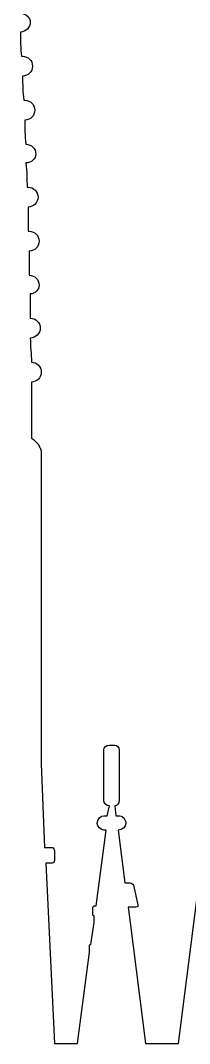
# Model space of a CAD drawing. Extents: x -1462 to 1445, y -1837 to 1335.
# Drawn here: x -1221.7 to -1212.2, y 1138.8 to 1196.2 of the extents above; entities that cross this region are included whole.
import ezdxf

# ---------------------------------------------------------------- set-up
doc = ezdxf.new("R2010")
doc.units = 0
doc.layers.add('Calque_1', color=7, linetype='CONTINUOUS')

msp = doc.modelspace()

# ---------------------------------------------------------------- linework, layer by layer
at = {"layer": 'Calque_1', "color": 1}
for p, q in [((-1221.652679, 1194.165545), (-1221.59064, 1194.165545)), ((-1221.529276, 1191.696056), (-1221.467236, 1191.696056)), ((-1221.343833, 1186.819108), (-1221.281845, 1186.819108)), ((-1221.281845, 1185.707801), (-1221.281845, 1184.349656)), ((-1221.281845, 1184.349656), (-1221.220429, 1184.349656)), ((-1221.220429, 1183.238312), (-1221.220429, 1181.880167)), ((-1221.158442, 1180.830852), (-1221.158442, 1179.472707)), ((-1221.097026, 1175.891911), (-1221.097026, 1172.743366)), ((-1220.541372, 1171.878866), (-1220.541372, 1154.469701)), ((-1217.022787, 1152.432493), (-1217.022787, 1155.272208)), ((-1216.713941, 1155.519015), (-1216.405094, 1155.519015)), ((-1216.158287, 1155.272208), (-1216.158287, 1152.432493)), ((-1220.541372, 1154.469701), (-1220.355981, 1149.777598)), ((-1216.837344, 1151.567993), (-1216.713941, 1152.123662)), ((-1216.405094, 1152.123662), (-1216.34373, 1151.567993)), ((-1217.022787, 1151.567993), (-1216.837344, 1151.567993)), ((-1216.34373, 1151.567993), (-1216.219703, 1151.567993)), ((-1217.454362, 1146.505633), (-1216.898708, 1150.765486)), ((-1216.898708, 1150.765486), (-1217.022787, 1150.765486)), ((-1216.219703, 1150.765486), (-1215.849441, 1147.802383)), ((-1220.355981, 1149.777598), (-1219.923731, 1149.777598)), ((-1219.800328, 1149.592784), (-1219.800328, 1149.037114)), ((-1219.923731, 1148.913695), (-1220.294565, 1148.913695)), ((-1220.294565, 1148.913695), (-1219.800328, 1138.78897)), ((-1212.82447, 1138.78897), (-1211.528343, 1148.913695)), ((-1215.849441, 1147.802383), (-1215.540646, 1147.802383)), ((-1215.355827, 1147.678964), (-1215.10902, 1146.567626)), ((-1217.639753, 1146.011957), (-1217.639753, 1146.444207)), ((-1217.577765, 1146.505633), (-1217.454362, 1146.505633)), ((-1217.577765, 1145.579707), (-1217.577765, 1145.949964)), ((-1215.232423, 1146.444207), (-1215.664673, 1146.444207)), ((-1215.664673, 1146.444207), (-1215.540646, 1145.579707)), ((-1217.763208, 1144.34498), (-1217.577765, 1145.579707)), ((-1215.540646, 1145.579707), (-1214.676822, 1138.78897)), ((-1217.825196, 1143.974754), (-1217.825196, 1144.282956)), ((-1218.504253, 1138.78897), (-1217.825196, 1143.91273)), ((-1217.825196, 1143.91273), (-1217.825196, 1143.974754)), ((-1219.800328, 1138.78897), (-1218.504253, 1138.78897)), ((-1214.676822, 1138.78897), (-1212.82447, 1138.78897))]:
    msp.add_line(p, q, dxfattribs=at)
for points in [[(-1221.714043, 1196.573005), (-1221.405405, 1196.573005), (-1221.158442, 1196.326296), (-1221.158442, 1196.079359)], [(-1221.158442, 1196.079359), (-1221.158442, 1195.77069), (-1221.405405, 1195.52369), (-1221.714043, 1195.52369)], [(-1221.714043, 1195.52369), (-1221.714043, 1195.029796), (-1221.714563, 1194.597701), (-1221.652679, 1194.165545)], [(-1221.59064, 1194.165545), (-1221.282001, 1194.165545), (-1221.034986, 1193.918551), (-1221.034986, 1193.609876)], [(-1221.034986, 1193.609876), (-1221.034986, 1193.301201), (-1221.282001, 1193.054207), (-1221.59064, 1193.054207)], [(-1221.59064, 1193.054207), (-1221.59064, 1192.622081), (-1221.591159, 1192.128213), (-1221.529276, 1191.696056)], [(-1221.467236, 1191.696056), (-1221.158598, 1191.696056), (-1220.911635, 1191.449062), (-1220.911635, 1191.140387)], [(-1220.911635, 1191.140387), (-1220.911635, 1190.831712), (-1221.158598, 1190.584749), (-1221.467236, 1190.584749)], [(-1221.467236, 1190.584749), (-1221.467236, 1190.152593), (-1221.466717, 1189.720467), (-1221.405249, 1189.226573)], [(-1221.405249, 1189.226573), (-1221.09661, 1189.226573), (-1220.850219, 1188.97961), (-1220.850219, 1188.670935)], [(-1220.850219, 1188.670935), (-1220.850219, 1188.423967), (-1221.09661, 1188.17729), (-1221.405249, 1188.17729)], [(-1221.405249, 1188.17729), (-1221.343833, 1187.68339), (-1221.343833, 1187.251264), (-1221.343833, 1186.819108)], [(-1221.281845, 1186.819108), (-1220.973155, 1186.819108), (-1220.726192, 1186.572145), (-1220.726192, 1186.26347)], [(-1220.726192, 1186.26347), (-1220.726192, 1185.954795), (-1220.973155, 1185.707801), (-1221.281845, 1185.707801)], [(-1221.220429, 1184.349656), (-1220.911791, 1184.349656), (-1220.664776, 1184.102656), (-1220.664776, 1183.793986)], [(-1220.664776, 1183.793986), (-1220.664776, 1183.485311), (-1220.911791, 1183.238312), (-1221.220429, 1183.238312)], [(-1221.220429, 1181.880167), (-1220.911791, 1181.880167), (-1220.664776, 1181.633173), (-1220.664776, 1181.324498)], [(-1220.664776, 1181.324498), (-1220.664776, 1181.077566), (-1220.911479, 1180.830852), (-1221.158442, 1180.830852)], [(-1221.158442, 1179.472707), (-1220.849751, 1179.472707), (-1220.602788, 1179.225708), (-1220.602788, 1178.917033)], [(-1220.602788, 1178.917033), (-1220.602788, 1178.608363), (-1220.849751, 1178.361364), (-1221.158442, 1178.361364)], [(-1221.158442, 1178.361364), (-1221.158442, 1177.929238), (-1221.097026, 1177.435375), (-1221.097026, 1177.003218)], [(-1221.097026, 1177.003218), (-1220.788387, 1177.003218), (-1220.541372, 1176.756256), (-1220.541372, 1176.44758)], [(-1220.541372, 1176.44758), (-1220.541372, 1176.138874), (-1220.788387, 1175.891911), (-1221.097026, 1175.891911)], [(-1221.097026, 1172.743366), (-1220.788387, 1172.558141), (-1220.541372, 1172.249248), (-1220.541372, 1171.878866)], [(-1217.022787, 1155.272208), (-1217.022787, 1155.395658), (-1216.899124, 1155.519015), (-1216.713941, 1155.519015)], [(-1216.405094, 1155.519015), (-1216.281639, 1155.519015), (-1216.158287, 1155.395658), (-1216.158287, 1155.272208)], [(-1216.713941, 1152.123662), (-1216.899124, 1152.123662), (-1217.022787, 1152.247274), (-1217.022787, 1152.432493)], [(-1216.158287, 1152.432493), (-1216.158287, 1152.247274), (-1216.281639, 1152.123662), (-1216.405094, 1152.123662)], [(-1217.392998, 1151.135743), (-1217.392998, 1151.382675), (-1217.207971, 1151.567993), (-1217.022787, 1151.567993)], [(-1217.022787, 1150.765486), (-1217.207971, 1150.765486), (-1217.392998, 1150.950518), (-1217.392998, 1151.135743)], [(-1216.219703, 1151.567993), (-1215.97274, 1151.567993), (-1215.788077, 1151.382675), (-1215.788077, 1151.135743)], [(-1215.788077, 1151.135743), (-1215.788077, 1150.950518), (-1215.97274, 1150.765486), (-1216.219703, 1150.765486)], [(-1219.923731, 1149.777598), (-1219.862003, 1149.777598), (-1219.800328, 1149.654522), (-1219.800328, 1149.592784)], [(-1219.800328, 1149.037114), (-1219.800328, 1148.975371), (-1219.862003, 1148.913695), (-1219.923731, 1148.913695)], [(-1215.540646, 1147.802383), (-1215.478918, 1147.802383), (-1215.417554, 1147.740707), (-1215.355827, 1147.678964)], [(-1215.10902, 1146.567626), (-1215.10902, 1146.505888), (-1215.10902, 1146.444207), (-1215.232423, 1146.444207)], [(-1217.639753, 1146.444207), (-1217.639805, 1146.444238), (-1217.639753, 1146.505633), (-1217.577765, 1146.505633)], [(-1217.577765, 1145.949964), (-1217.639753, 1145.949964), (-1217.639753, 1145.950483), (-1217.639753, 1146.011957)], [(-1217.825196, 1144.282956), (-1217.825196, 1144.344461), (-1217.824676, 1144.34498), (-1217.763208, 1144.34498)]]:
    msp.add_open_spline(points, degree=3, dxfattribs=at)

doc.saveas('drawing.dxf')
